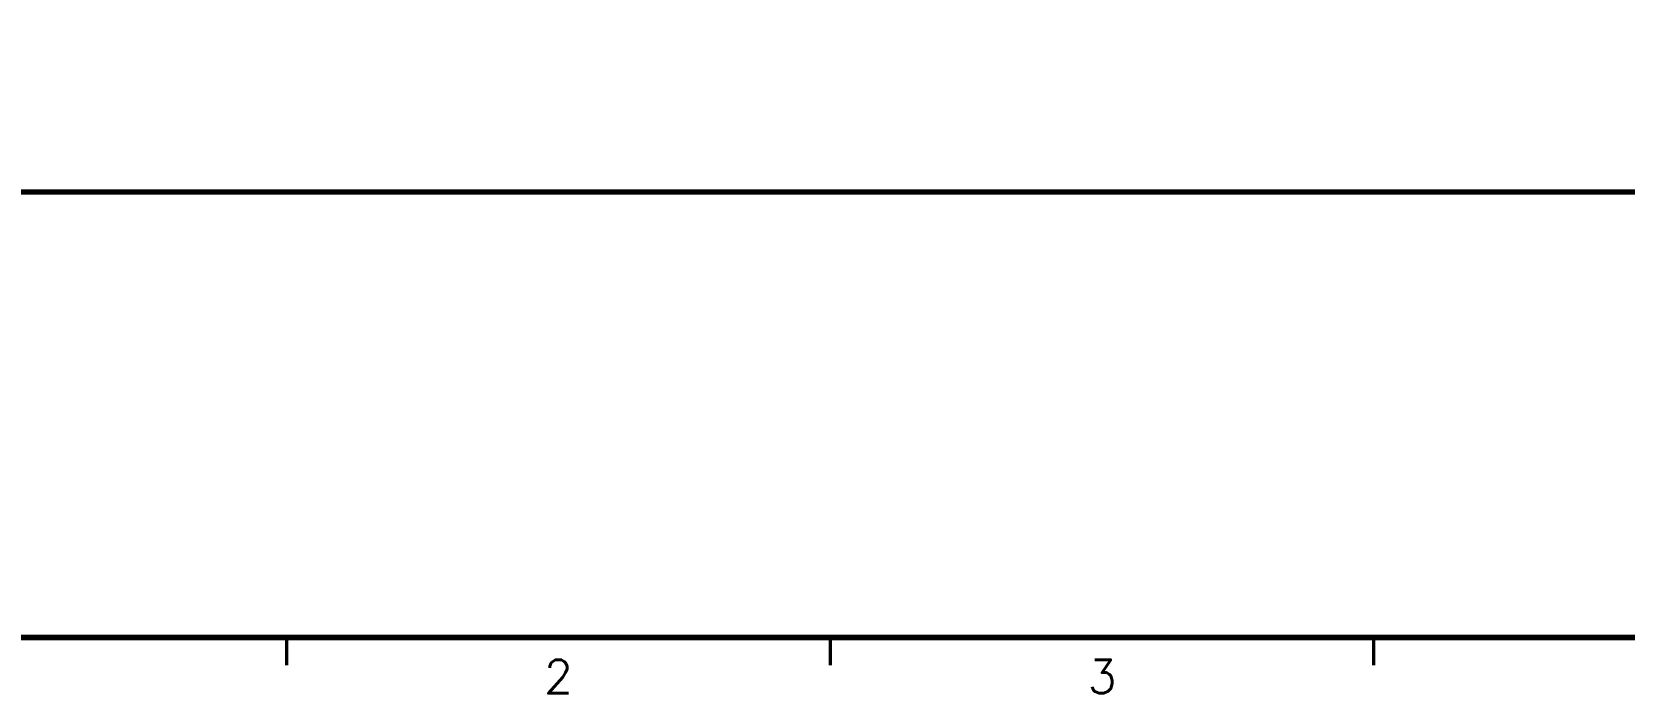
# Model space of a CAD drawing. Extents: x 295 to 953, y 10 to 290.
# Drawn here: x 517.9 to 660.7, y 10 to 69.4 of the extents above; entities that cross this region are included whole.
import ezdxf
from ezdxf.enums import TextEntityAlignment as Align

# ---------------------------------------------------------------- set-up
doc = ezdxf.new("R2010")
doc.units = 0
doc.header["$LTSCALE"] = 5
doc.header["$MEASUREMENT"] = 0
doc.layers.get('0').update_dxf_attribs({"linetype": 'CONTINUOUS', "lineweight": 25})
doc.layers.add('문자', color=4, linetype='CONTINUOUS')
doc.layers.add('테두리', color=3, linetype='CONTINUOUS')
doc.styles.get("Standard").update_dxf_attribs({"font": 'simplex.shx'})

# ---------------------------------------------------------------- blocks, each defined once
blk = doc.blocks.new('C')
at = {"layer": '테두리'}
for points, const_width in [([(15, 285), (15, 15), (405, 15), (405, 285), (15, 285)], 0.5), ([(15, 55), (405, 55)], 0.5), ([(63.75, 12.5), (63.75, 15)], 0.3), ([(112.5, 12.5), (112.5, 15)], 0.3), ([(161.25, 12.5), (161.25, 15)], 0.3)]:
    blk.add_lwpolyline(points, dxfattribs=dict(at, const_width=const_width))
at = {"layer": '문자'}
for s, p in [('2', (88.12, 11.5)), ('3', (136.88, 11.5))]:
    blk.add_text(s, height=3, dxfattribs=at).set_placement(p, align=Align.MIDDLE)

msp = doc.modelspace()

# ---------------------------------------------------------------- block references
msp.add_blockref('C', (476.98, 0))

doc.saveas('drawing.dxf')
